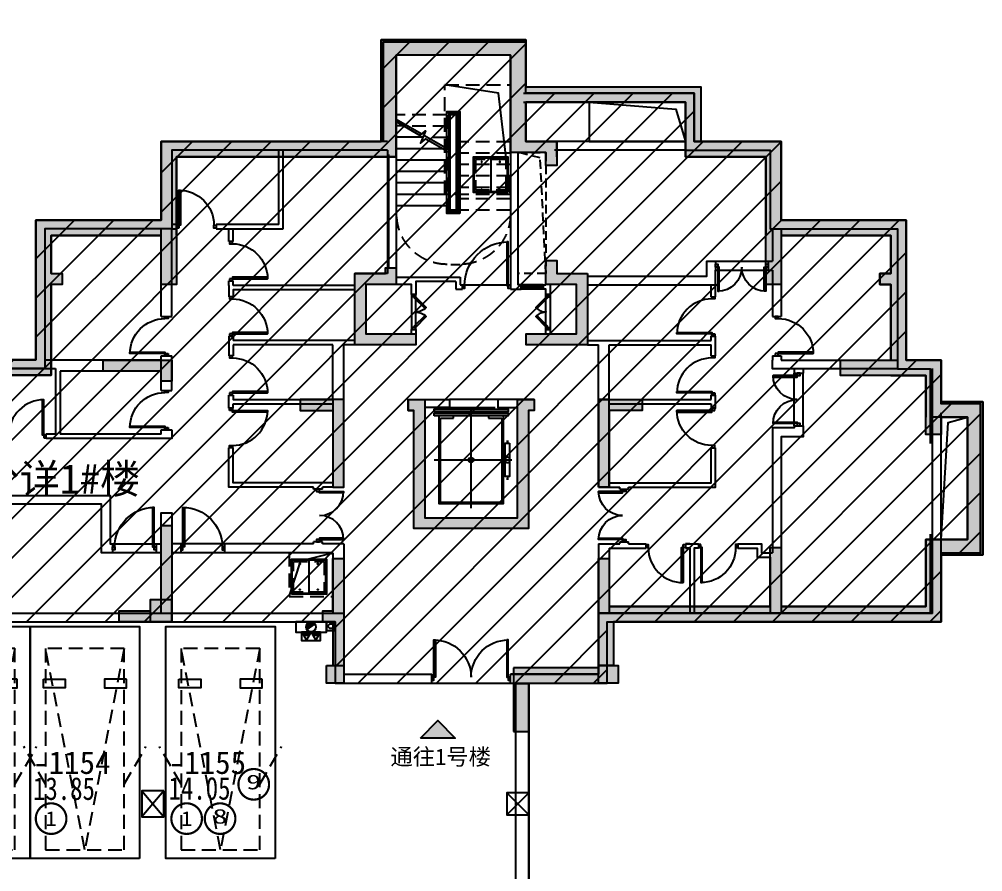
# Model space of a CAD drawing. Header units: millimetres. Extents: x 693907 to 1906102, y -24098 to 332602.
# Drawn here: x 905115 to 927147, y 249397 to 268882 of the extents above; entities that cross this region are included whole.
import ezdxf
from ezdxf.enums import TextEntityAlignment as Align

# ---------------------------------------------------------------- set-up
doc = ezdxf.new("R2010")
doc.units = ezdxf.units.MM
doc.header["$LTSCALE"] = 100
for name, pattern in [('A6-DK-B1F$0$HIDDEN2', [4.7625, 3.175, -1.5875]), ('X1-B1F$0$HIDDEN2', [4.7625, 3.175, -1.5875]), ('XG-1#-CORE-B1F$0$ACO-DASHED', [3, 2, -1]), ('XG-1#-CORE-B1F$0$HIDDEN2', [4.7625, 3.175, -1.5875]), ('XG-1#-CORE-B1F$0$XG-14CORE-SF$0$X1-CORE-SF$0$HIDDEN2', [4.7625, 3.175, -1.5875])]:
    doc.linetypes.add(name, pattern=pattern)
doc.layers.get('Defpoints').update_dxf_attribs({"color": 189})
for name, color, linetype in [('-ACO-TTLB', 153, 'Continuous'), ('1#-HW-BF$0$S-HATCH-X', 251, 'Continuous'), ('1#-W-BF$0$S-COLUMN-S', 2, 'Continuous'), ('1#-W-BF$0$S-WALL-S', 4, 'Continuous'), ('A-HATCH', 251, 'Continuous'), ('A-ROOM-IDEN', 31, 'Continuous'), ('A-WIND-IDEN', 244, 'Continuous'), ('A6-DK-B1F$0$A-CONC', 30, 'Continuous'), ('A6-DK-B1F$0$A-PRKG', 175, 'A6-DK-B1F$0$HIDDEN2'), ('A6-DK-B1F$0$A-PRKG-SIGN', 252, 'Continuous'), ('A6-W-B1$0$S-WALL-S', 4, 'Continuous'), ('a_parking_number', 120, 'Continuous'), ('a_parking_price', 211, 'Continuous'), ('TP-DK-1(xhs)$0$P-J-DIM-L', 70, 'Continuous'), ('TP-DK-1(xhs)$0$P-X-L', 240, 'Continuous'), ('TP-DK-1(xhs)$0$P-X-M', 2, 'Continuous'), ('TP-DK-1(xhs)$0$P-X-X', 1, 'Continuous'), ('X1-B1F$0$A-CONC', 30, 'Continuous'), ('X1-B1F$0$A-DRAIN', 152, 'Continuous'), ('X1-B1F$0$A-HOLE-FLOR', 242, 'Continuous'), ('X1-B1F$0$A-LOWER', 131, 'X1-B1F$0$HIDDEN2'), ('X1-B1F$0$A-WALL', 2, 'Continuous'), ('X1-B1F$0$A-WIND-IDEN', 244, 'Continuous'), ('X1-B1F$0$X23-BF$0$A-HATCH', 251, 'Continuous'), ('X1-B1F$0$xref(dwg引用图层)', 7, 'Continuous'), ('XA6-130-S-B1F$0$A-CONC', 30, 'Continuous'), ('XA6-130-S-B1F$0$A-DOOR', 190, 'Continuous'), ('XA6-130-S-B1F$0$A-HOLE-FLOR', 242, 'Continuous'), ('XA6-130-S-B1F$0$A-STAIR', 142, 'Continuous'), ('XA6-130-S-B1F$0$A-WALL', 2, 'Continuous'), ('XG-1#-CORE-B1F$0$A-DOOR', 190, 'Continuous'), ('XG-1#-CORE-B1F$0$A-DRAIN', 152, 'Continuous'), ('XG-1#-CORE-B1F$0$A-EVTR', 193, 'Continuous'), ('XG-1#-CORE-B1F$0$A-HOLE-FLOR', 242, 'Continuous'), ('XG-1#-CORE-B1F$0$A-LOWER', 131, 'XG-1#-CORE-B1F$0$HIDDEN2'), ('XG-1#-CORE-B1F$0$A-SILL', 135, 'Continuous'), ('XG-1#-CORE-B1F$0$A-STAIR', 142, 'Continuous'), ('XG-1#-CORE-B1F$0$A-WALL', 2, 'Continuous'), ('XG-1#-CORE-B1F$0$X23-BF$0$A-HATCH', 251, 'Continuous'), ('XG-1#-CORE-B1F$0$XG-14CORE-SF$0$A-STAIR', 142, 'Continuous'), ('XG-1#-CORE-B1F$0$XG-14CORE-SF$0$X1-CORE-SF$0$A-INDEX', 134, 'Continuous'), ('XG-1#-CORE-B1F$0$XG-14CORE-SF$0$X1-CORE-SF$0$A-RAIL', 55, 'Continuous'), ('XG-1#-CORE-B1F$0$XG-14CORE-SF$0$X1-CORE-SF$0$A-STAIR', 142, 'Continuous'), ('XG-1#-CORE-B1F$0$XU-3A-28F-SF$0$A-WIND', 126, 'Continuous'), ('xref(dwg引用图层)', 7, 'Continuous')]:
    doc.layers.add(name, color=color, linetype=linetype)
for name, color, linetype, plot in [('1#-HW-BF$0$S-EDIT', 241, 'Continuous', False), ('A6-W-B1$0$S-EDIT', 241, 'Continuous', False), ('XG-1#-CORE-B1F$0$XG-14CORE-SF$0$X1-CORE-SF$0$-ACO-PLTW', 220, 'XG-1#-CORE-B1F$0$XG-14CORE-SF$0$X1-CORE-SF$0$HIDDEN2', False)]:
    doc.layers.add(name, color=color, linetype=linetype, plot=plot)
doc.layers.add('LVTRY', color=6, linetype='Continuous', lineweight=18)
doc.layers.add('PUB_TEXT', color=7, linetype='Continuous', lineweight=15)
doc.styles.add('-黑体', font='simhei.ttf')
doc.styles.add('华文细黑', font='STXIHEI.TTF')
doc.styles.add('黑体', font='simhei.ttf', dxfattribs={"width": 0.8})

# ---------------------------------------------------------------- blocks, each defined once
blk = doc.blocks.new('*U339')
for p, q in [((-25, 0), (-25, 500)), ((25, 0), (25, 500))]:
    blk.add_line(p, q)
for points in [[(25, 500), (-25, 500), (-25, 450), (25, 450)], [(25, 500), (-25, 500), (-25, 450), (25, 450)], [(22, 497), (-22, 497), (-22, 453), (22, 453)], [(22, 497), (-22, 497), (-22, 453), (22, 453)], [(16, 395), (13, 395), (13, 399), (-16, 445), (-16, 450), (-13, 450), (-13, 446), (16, 400), (16, 395)], [(16, 295), (13, 295), (13, 299), (-16, 345), (-16, 350), (-13, 350), (-13, 346), (16, 300), (16, 295)], [(16, 195), (13, 195), (13, 199), (-16, 245), (-16, 250), (-13, 250), (-13, 246), (16, 200), (16, 195)], [(25, 0), (-25, 0), (-25, 50), (25, 50)], [(25, 0), (-25, 0), (-25, 50), (25, 50)], [(22, 3), (-22, 3), (-22, 47), (22, 47)], [(22, 3), (-22, 3), (-22, 47), (22, 47)], [(16, 95), (13, 95), (13, 99), (-16, 145), (-16, 150), (-13, 150), (-13, 146), (16, 100), (16, 95)]]:
    blk.add_lwpolyline(points, close=True)
blk = doc.blocks.new('*U340')
for points in [[(-1100, -35), (-1050, -35), (-1050, 35), (-1100, 35)], [(-50, -35), (0, -35), (0, 35), (-50, 35)], [(-85, -1035), (-85, -35), (-50, -35), (-50, -1035)]]:
    blk.add_lwpolyline(points, close=True)
blk.add_arc((-50, -35), 1000, 180, 270)
blk = doc.blocks.new('XG-1#-CORE-B1F$0$DT-YL')
for p, q in [((13512, 6200), (12412, 6200)), ((12962, 3900), (12962, 6200)), ((12562, 5955), (12262, 5955)), ((12562, 6010), (12562, 5955)), ((13362, 5955), (13362, 6010)), ((13662, 5955), (13362, 5955)), ((12156, 5430), (12106, 5430)), ((12131, 5380), (12131, 5430)), ((13806, 5000), (12031, 5000)), ((12156, 4570), (12106, 4570)), ((12131, 4620), (12131, 4570))]:
    blk.add_line(p, q)
for points in [[(13806, 6100), (13806, 6160), (12118, 6160), (12118, 6100)], [(13806, 6010), (13806, 6070), (12118, 6070), (12118, 6010)], [(12081, 5380), (12081, 4620), (12181, 4620), (12181, 5380)]]:
    blk.add_lwpolyline(points, close=True)
for points in [[(12231, 6010), (12231, 4000), (13693, 4000), (13693, 6010)], [(12262, 5955), (12262, 4030), (13662, 4030), (13662, 5955)]]:
    blk.add_lwpolyline(points)
blk.add_circle((12131, 5000), 60)
at = {"extrusion": (0, 0, -1)}
blk.add_ellipse((12962, 5000), major_axis=(60.1, 0), ratio=0.918919, start_param=4.712389, end_param=10.995574, dxfattribs=at)
blk = doc.blocks.new('*U341')
at = {"layer": 'XG-1#-CORE-B1F$0$A-DRAIN'}
blk.add_lwpolyline([(50, 50), (50, 850), (850, 850), (850, 50)], close=True, dxfattribs=at)
at = {"layer": 'XG-1#-CORE-B1F$0$A-HOLE-FLOR'}
blk.add_lwpolyline([(0, 0), (270, 2317), (1500, 2500)], dxfattribs=at)
for points in [[(65, 835), (450, 835), (450, 65), (65, 65)], [(835, 835), (450, 835), (450, 65), (835, 65)]]:
    blk.add_lwpolyline(points, close=True, dxfattribs=at)
at = {"layer": 'XG-1#-CORE-B1F$0$A-LOWER'}
for points in [[(0, 2500), (0, 0), (1500, 0), (1500, 2500), (0, 2500)], [(100, 100), (100, 800), (800, 800), (800, 100), (100, 100)]]:
    blk.add_lwpolyline(points, dxfattribs=at)
at = {"layer": 'XG-1#-CORE-B1F$0$X23-BF$0$A-HATCH'}
blk.add_lwpolyline([(65, 65), (65, 835), (835, 835), (835, 65)], close=True, dxfattribs=at)
for centre in [(242, 745), (657, 745), (242, 155), (657, 155)]:
    blk.add_circle(centre, 8, dxfattribs=at)
blk = doc.blocks.new('*U342')
at = {"linetype": 'ByBlock', "lineweight": -2}
for points in [[(322, 258), (75, 10), (50, 35), (297, 282)], [(478, 258), (725, 10), (750, 35), (503, 282)], [(0, 35), (50, 35), (50, -35), (0, -35)], [(800, 35), (750, 35), (750, -35), (800, -35)]]:
    blk.add_lwpolyline(points, close=True, dxfattribs=at)
for centre, start, end in [((50, 35), 0, 45), ((750, 35), 135, 180)]:
    blk.add_arc(centre, 350, start, end, dxfattribs=at)
blk = doc.blocks.new('XG-1#-CORE-B1F', base_point=(-46152, -39086))
at = {"layer": 'XG-1#-CORE-B1F$0$A-HOLE-FLOR', "linetype": 'XG-1#-CORE-B1F$0$ACO-DASHED'}
blk.add_lwpolyline([(-37212, -29816), (-36582, -29816), (-36582, -27046), (-37212, -27046)], close=True, dxfattribs=at)
blk.add_lwpolyline([(-37212, -29816), (-37083, -27174), (-36582, -27046)], dxfattribs=at)
at = {"layer": 'XG-1#-CORE-B1F$0$A-SILL'}
for points in [[(-37147, -30076), (-36647, -30076)], [(-37147, -30176), (-36647, -30176)]]:
    blk.add_lwpolyline(points, dxfattribs=at)
at = {"layer": 'XG-1#-CORE-B1F$0$A-STAIR'}
for points in [[(-35302, -30076), (-36402, -30076)], [(-36112, -32696), (-35012, -32696)]]:
    blk.add_lwpolyline(points, dxfattribs=at)
at = {"layer": 'XG-1#-CORE-B1F$0$A-WALL'}
for p, q in [((-36402, -24826), (-33792, -24826)), ((-33792, -24826), (-33792, -29896)), ((-35252, -29896), (-35252, -30076)), ((-35302, -30076), (-35302, -30176)), ((-35152, -29996), (-35152, -30176))]:
    blk.add_line(p, q, dxfattribs=at)
for points in [[(-36402, -24826), (-36402, -30176)], [(-36402, -30176), (-36647, -30176), (-36647, -30076), (-36582, -30076), (-36582, -27046)], [(-33612, -27096), (-33612, -29686)], [(-33792, -29896), (-35252, -29896)], [(-36762, -31196), (-37212, -31196), (-37212, -31096), (-37312, -31096), (-37312, -31196), (-37912, -31196), (-37912, -30066), (-37312, -30066), (-37312, -30296)], [(-37212, -30076), (-37212, -30066)], [(-37212, -30296), (-37212, -30176), (-37147, -30176), (-37147, -30076), (-37212, -30076)], [(-35252, -30076), (-35302, -30076)], [(-35152, -30176), (-35302, -30176)], [(-35152, -29996), (-34242, -29996), (-34242, -30296), (-34142, -30296), (-34142, -30066), (-33092, -30066), (-33092, -31196), (-34142, -31196), (-34142, -31096), (-34242, -31096), (-34242, -31196)], [(-37212, -30296), (-37312, -30296)], [(-36562, -32696), (-36112, -32696), (-36112, -32876), (-36562, -32876)], [(-34442, -32696), (-35012, -32696), (-35012, -32876), (-34442, -32876)]]:
    blk.add_lwpolyline(points, dxfattribs=at)
at = {"layer": 'XG-1#-CORE-B1F$0$XG-14CORE-SF$0$A-STAIR'}
for p, q in [((-37312, -30296), (-37312, -31096)), ((-37212, -31096), (-37212, -30296)), ((-34242, -31096), (-34242, -30296)), ((-34142, -30296), (-34142, -31096))]:
    blk.add_line(p, q, dxfattribs=at)
at = {"layer": 'XG-1#-CORE-B1F$0$XG-14CORE-SF$0$X1-CORE-SF$0$-ACO-PLTW'}
blk.add_line((-34972, -26136), (-35222, -26136), dxfattribs=at)
blk.add_lwpolyline([(-35222, -26136), (-35222, -28416), (-34972, -28416), (-34972, -26136)], dxfattribs=at)
at = {"layer": 'XG-1#-CORE-B1F$0$XG-14CORE-SF$0$X1-CORE-SF$0$A-INDEX'}
for points in [[(-33792, -26344), (-34337, -26658), (-34461, -26556), (-34344, -26835), (-34467, -26733), (-35022, -27054)], [(-33792, -26286), (-34379, -26624)], [(-34422, -26649), (-35022, -26996)]]:
    blk.add_lwpolyline(points, dxfattribs=at)
at = {"layer": 'XG-1#-CORE-B1F$0$XG-14CORE-SF$0$X1-CORE-SF$0$A-RAIL'}
for points in [[(-35247, -28441), (-34947, -28441), (-34947, -26111), (-35247, -26111)], [(-35197, -28391), (-34997, -28391), (-34997, -26161), (-35197, -26161)]]:
    blk.add_lwpolyline(points, close=True, dxfattribs=at)
at = {"layer": 'XG-1#-CORE-B1F$0$XG-14CORE-SF$0$X1-CORE-SF$0$A-STAIR'}
for p, q in [((-35172, -28366), (-35172, -26161)), ((-35172, -26186), (-34997, -26186)), ((-35022, -28366), (-35022, -26161)), ((-33952, -26436), (-33792, -26436)), ((-35022, -26446), (-34997, -26446)), ((-35022, -26706), (-34997, -26706)), ((-34402, -26696), (-33792, -26696)), ((-35022, -26966), (-34997, -26966)), ((-35022, -28366), (-35022, -26996)), ((-34947, -26966), (-34873, -26966)), ((-34870, -26966), (-33792, -26966)), ((-35022, -27226), (-34997, -27226)), ((-34947, -27226), (-33792, -27226)), ((-35022, -27486), (-34997, -27486)), ((-34947, -27486), (-33792, -27486)), ((-35022, -27746), (-34997, -27746)), ((-35022, -27746), (-34997, -27746)), ((-34947, -27746), (-33792, -27746)), ((-35022, -28006), (-34997, -28006)), ((-35022, -28006), (-34997, -28006)), ((-34947, -28006), (-33792, -28006)), ((-35197, -28366), (-35022, -28366)), ((-35022, -28266), (-34997, -28266)), ((-34947, -28266), (-33792, -28266))]:
    blk.add_line(p, q, dxfattribs=at)
at = {"layer": 'XG-1#-CORE-B1F$0$XG-14CORE-SF$0$X1-CORE-SF$0$A-STAIR', "linetype": 'XG-1#-CORE-B1F$0$XG-14CORE-SF$0$X1-CORE-SF$0$HIDDEN2'}
for p, q in [((-34947, -26186), (-33792, -26186)), ((-34947, -26446), (-34069, -26446)), ((-36402, -26806), (-35247, -26806)), ((-35197, -26806), (-35172, -26806)), ((-34947, -26706), (-34520, -26706)), ((-36402, -27066), (-35247, -27066)), ((-35197, -27066), (-35172, -27066)), ((-36402, -27326), (-35247, -27326)), ((-35197, -27326), (-35172, -27326)), ((-36402, -27586), (-35247, -27586)), ((-35197, -27586), (-35172, -27586)), ((-36402, -27846), (-35247, -27846)), ((-35197, -27846), (-35172, -27846)), ((-36402, -28106), (-35247, -28106)), ((-35197, -28106), (-35172, -28106)), ((-36402, -28366), (-35247, -28366))]:
    blk.add_line(p, q, dxfattribs=at)
blk.add_lwpolyline([(-35042, -29606), (-35252, -29606)], dxfattribs=at)
for centre, start, end in [((-35252, -28456), 180, 270), ((-34952, -28456), 270, 0)]:
    blk.add_arc(centre, 1150, start, end, dxfattribs=at)
at = {"layer": 'XG-1#-CORE-B1F$0$A-DOOR'}
for name, p, rotation in [('*U340', (-36402, -30126), 180), ('*U342', (-34192, -31096), 90)]:
    blk.add_blockref(name, p, dxfattribs=dict(at, rotation=rotation))
at = {"layer": 'XG-1#-CORE-B1F$0$A-DOOR', "xscale": -1, "rotation": 270}
blk.add_blockref('*U342', (-37262, -31096), dxfattribs=at)
at = {"layer": 'XG-1#-CORE-B1F$0$A-EVTR'}
blk.add_blockref('XG-1#-CORE-B1F$0$DT-YL', (-48465, -39076), dxfattribs=at)
at = {"layer": 'XG-1#-CORE-B1F$0$A-LOWER'}
blk.add_blockref('*U341', (-36402, -28006), dxfattribs=at)
at = {"layer": 'XG-1#-CORE-B1F$0$XU-3A-28F-SF$0$A-WIND', "rotation": 90}
blk.add_blockref('*U339', (-36647, -30126), dxfattribs=at)
blk = doc.blocks.new('*U102')
for points in [[(-850, 35), (-900, 35), (-900, -35), (-850, -35)], [(0, 35), (-50, 35), (-50, -35), (0, -35)], [(-815, -835), (-815, -35), (-850, -35), (-850, -835)]]:
    blk.add_lwpolyline(points, close=True)
blk.add_arc((-850, -35), 800, 270, 0)
blk = doc.blocks.new('*U95')
at = {"linetype": 'ByBlock', "lineweight": -2}
for points in [[(0, -35), (50, -35), (50, 35), (0, 35)], [(1150, -35), (1200, -35), (1200, 35), (1150, 35)], [(85, -585), (85, -35), (50, -35), (50, -585)], [(1115, -585), (1115, -35), (1150, -35), (1150, -585)]]:
    blk.add_lwpolyline(points, close=True, dxfattribs=at)
for centre, start, end in [((50, -35), 270, 0), ((1150, -35), 180, 270)]:
    blk.add_arc(centre, 550, start, end, dxfattribs=at)
blk = doc.blocks.new('*U103')
for points in [[(-900, 35), (-850, 35), (-850, -35), (-900, -35)], [(-50, 35), (0, 35), (0, -35), (-50, -35)], [(-85, -835), (-85, -35), (-50, -35), (-50, -835)]]:
    blk.add_lwpolyline(points, close=True)
blk.add_arc((-50, -35), 800, 180, 270)
blk = doc.blocks.new('*U104')
at = {"linetype": 'ByBlock', "lineweight": -2}
for points in [[(85, 885), (85, 35), (50, 35), (50, 885)], [(1715, 885), (1715, 35), (1750, 35), (1750, 885)], [(0, 35), (50, 35), (50, -35), (0, -35)], [(1750, 35), (1800, 35), (1800, -35), (1750, -35)]]:
    blk.add_lwpolyline(points, close=True, dxfattribs=at)
for centre, start, end in [((50, 35), 0, 90), ((1750, 35), 90, 180)]:
    blk.add_arc(centre, 850, start, end, dxfattribs=at)
blk = doc.blocks.new('*U105')
at = {"linetype": 'ByBlock', "lineweight": -2}
for points in [[(85, 585), (85, 35), (50, 35), (50, 585)], [(1115, 585), (1115, 35), (1150, 35), (1150, 585)], [(0, 35), (50, 35), (50, -35), (0, -35)], [(1150, 35), (1200, 35), (1200, -35), (1150, -35)]]:
    blk.add_lwpolyline(points, close=True, dxfattribs=at)
for centre, start, end in [((50, 35), 0, 90), ((1150, 35), 90, 180)]:
    blk.add_arc(centre, 550, start, end, dxfattribs=at)
blk = doc.blocks.new('*U101')
for points in [[(-85, 835), (-85, 35), (-50, 35), (-50, 835)], [(-900, -35), (-850, -35), (-850, 35), (-900, 35)], [(-50, -35), (0, -35), (0, 35), (-50, 35)]]:
    blk.add_lwpolyline(points, close=True)
blk.add_arc((-50, 35), 800, 90, 180)
blk = doc.blocks.new('*U98')
for points in [[(-815, 835), (-815, 35), (-850, 35), (-850, 835)], [(-850, -35), (-900, -35), (-900, 35), (-850, 35)], [(0, -35), (-50, -35), (-50, 35), (0, 35)]]:
    blk.add_lwpolyline(points, close=True)
blk.add_arc((-850, 35), 800, 0, 90)
blk = doc.blocks.new('*U100')
for points in [[(-900, 35), (-850, 35), (-850, -35), (-900, -35)], [(-50, 35), (0, 35), (0, -35), (-50, -35)], [(-85, -835), (-85, -35), (-50, -35), (-50, -835)]]:
    blk.add_lwpolyline(points, close=True)
blk.add_arc((-50, -35), 800, 180, 270)
blk = doc.blocks.new('*U96')
at = {"color": 0, "linetype": 'ByBlock', "lineweight": -2}
for points in [[(50, -35), (0, -35), (0, 35), (50, 35)], [(1000, -35), (950, -35), (950, 35), (1000, 35)], [(85, -935), (85, -35), (50, -35), (50, -935)]]:
    blk.add_lwpolyline(points, close=True, dxfattribs=at)
blk.add_arc((50, -35), 900, 270, 0, dxfattribs=at)
blk = doc.blocks.new('*U97')
at = {"color": 0, "linetype": 'ByBlock', "lineweight": -2}
for points in [[(85, 935), (85, 35), (50, 35), (50, 935)], [(50, 35), (0, 35), (0, -35), (50, -35)], [(1000, 35), (950, 35), (950, -35), (1000, -35)]]:
    blk.add_lwpolyline(points, close=True, dxfattribs=at)
blk.add_arc((50, 35), 900, 360, 90, dxfattribs=at)
blk = doc.blocks.new('XA6-130-S-B1F')
at = {"layer": 'XA6-130-S-B1F$0$A-CONC'}
blk.add_lwpolyline([(32830, 110), (34840, 110), (34840, 1510), (42480, 1510)], dxfattribs=at)
at = {"layer": 'XA6-130-S-B1F$0$A-HOLE-FLOR'}
blk.add_lwpolyline([(36830, 13190), (34630, 13190), (34630, 12290), (36830, 12290)], close=True, dxfattribs=at)
blk.add_lwpolyline([(34630, 13190), (36615, 13024), (36830, 12290)], dxfattribs=at)
at = {"layer": 'XA6-130-S-B1F$0$A-STAIR'}
for points in [[(37520, 9550), (38720, 9550)], [(37520, 9350), (38720, 9350)], [(39320, 5790), (39320, 6990)], [(39520, 5790), (39520, 6990)], [(23730, 3090), (24730, 3090)], [(26290, 3090), (25290, 3090)], [(24730, 2890), (23730, 2890)], [(26290, 2890), (25290, 2890)]]:
    blk.add_lwpolyline(points, dxfattribs=at)
at = {"layer": 'XA6-130-S-B1F$0$A-WALL'}
blk.add_line((30020, 12090), (30020, 9270), dxfattribs=at)
for points in [[(33130, 13390), (37030, 13390), (37030, 12290), (39020, 12290), (39020, 10490), (41880, 10490)], [(33130, 13190), (36830, 13190), (36830, 12090), (38770, 12090), (38770, 10290), (41680, 10290), (41680, 7090), (42430, 7090), (42430, 5389)], [(30020, 12290), (24840, 12290), (24840, 10490), (21980, 10490), (21980, 7300), (20600, 7300), (20600, 10490), (17740, 10490), (17740, 12290), (12560, 12290)], [(36830, 12290), (33840, 12290)], [(36830, 12290), (33840, 12290)], [(30020, 12090), (25090, 12090), (25090, 10290), (22180, 10290), (22180, 7100), (20400, 7100), (20400, 10290), (17490, 10290), (17490, 12090), (12560, 12090)], [(27530, 10390), (27530, 12090)], [(27630, 10290), (27630, 12090)], [(30020, 12090), (30020, 9270)], [(36830, 12090), (33840, 12090)], [(36830, 12090), (33840, 12090)], [(25200, 10390), (25090, 10390)], [(25200, 10390), (25200, 10290)], [(26100, 10390), (26100, 10290)], [(27530, 10390), (26100, 10390)], [(24840, 8290), (24840, 10290)], [(25090, 8290), (25090, 10290)], [(25090, 10290), (25200, 10290)], [(26100, 10290), (27630, 10290)], [(26390, 10000), (26390, 10290)], [(26490, 10000), (26490, 10290)], [(38820, 10290), (38820, 9550)], [(39020, 10290), (39020, 8290)], [(26390, 10000), (26490, 10000)], [(34590, 9210), (37320, 9210), (37320, 9550), (37520, 9550)], [(37520, 9550), (37520, 9350)], [(38720, 9550), (38820, 9550)], [(38720, 9550), (38720, 9350)], [(29270, 9000), (29270, 9270)], [(30020, 9270), (29270, 9270)], [(34590, 9010), (37520, 9010), (37520, 9350), (37520, 9350)], [(38720, 9350), (38820, 9350)], [(38820, 9350), (38820, 8290)], [(26390, 9000), (26390, 9100)], [(26390, 9100), (26490, 9100)], [(26490, 9000), (26490, 9100)], [(26390, 9000), (26390, 8740)], [(29270, 9000), (26490, 9000)], [(29270, 8900), (26490, 8900), (26490, 8740)], [(37420, 8740), (37420, 9010)], [(37420, 8740), (37420, 9010)], [(37520, 8740), (37520, 9010)], [(37520, 8740), (37520, 9010)], [(26490, 8740), (26390, 8740)], [(37420, 8740), (37520, 8740)], [(24840, 8290), (25090, 8290)], [(38820, 8290), (39020, 8290)], [(26490, 7840), (26390, 7840)], [(26390, 7840), (26390, 7390)], [(26490, 7840), (26490, 7740)], [(29270, 7740), (26490, 7740)], [(34590, 7740), (37420, 7740)], [(37420, 7740), (37420, 7840)], [(37420, 7840), (37520, 7840)], [(37420, 7740), (37420, 7840)], [(37520, 7390), (37520, 7840)], [(26490, 7640), (26490, 7390)], [(28770, 7640), (26490, 7640)], [(28770, 6390), (28770, 7640)], [(29270, 7640), (29020, 7640)], [(29020, 6390), (29020, 7640)], [(34590, 7640), (34840, 7640)], [(34840, 6390), (34840, 7640)], [(35090, 6390), (35090, 7640)], [(35090, 7640), (37420, 7640)], [(37420, 7390), (37420, 7640)], [(24840, 7290), (22180, 7290)], [(24840, 7390), (25090, 7390)], [(24840, 6600), (24840, 7390)], [(25090, 6600), (25090, 7390)], [(26490, 7390), (26390, 7390)], [(26490, 7490), (26490, 7390)], [(37420, 7390), (37520, 7390)], [(38820, 7390), (38820, 7290)], [(38820, 7390), (39020, 7390)], [(41680, 7090), (38820, 7090), (38820, 7290)], [(39020, 7390), (39020, 7290)], [(39020, 7290), (41680, 7290)], [(20150, 7100), (22430, 7100)], [(22430, 7100), (22430, 5600)], [(39320, 7090), (39320, 6990)], [(39520, 7090), (39520, 6990)], [(24830, 7040), (22530, 7040)], [(22530, 7040), (22530, 5600)], [(39320, 6990), (39520, 6990)], [(24840, 6600), (25090, 6600)], [(26490, 6490), (26390, 6490)], [(26390, 6190), (26390, 6490)], [(26490, 6490), (26490, 6390), (28770, 6390)], [(27430, 6390), (28770, 6390)], [(30490, 6390), (30490, 6140)], [(30490, 6390), (30870, 6390)], [(33370, 6390), (32990, 6390)], [(33370, 6390), (33370, 6140)], [(35090, 6390), (37420, 6390)], [(37420, 6290), (37420, 6190), (37520, 6190), (37520, 6490)], [(37420, 6390), (37420, 6490)], [(37420, 6490), (37520, 6490)], [(26490, 6190), (26390, 6190)], [(26490, 6190), (26490, 6290)], [(26490, 6290), (28770, 6290)], [(27430, 6290), (28770, 6290)], [(30870, 6210), (30870, 3690), (32990, 3690), (32990, 6210)], [(35090, 6290), (37420, 6290)], [(35090, 6290), (37420, 6290)], [(37420, 6290), (37420, 6190), (37520, 6190), (37520, 6290)], [(30490, 6140), (30620, 6140)], [(33370, 6140), (33240, 6140)], [(39320, 5790), (39320, 5740), (38820, 5740), (38820, 2890)], [(39520, 5790), (39520, 5540), (39020, 5540), (39020, 1510)], [(39320, 5790), (39520, 5790)], [(25090, 5700), (25090, 5500), (22210, 5500)], [(22430, 5600), (22210, 5600)], [(22210, 5500), (22210, 5600)], [(24840, 5600), (22530, 5600)], [(24840, 5700), (25090, 5700)], [(24840, 5600), (24840, 5700)], [(26490, 5290), (26390, 5290)], [(28330, 4390), (26390, 4390), (26390, 5290)], [(26490, 5190), (26490, 5290)], [(28770, 4490), (26490, 4490), (26490, 5290)], [(35090, 4490), (37420, 4490), (37420, 5290)], [(35530, 4390), (37520, 4390), (37520, 5290)], [(37420, 5290), (37520, 5290)], [(37420, 5290), (37520, 5290)], [(18900, 4200), (23680, 4200), (23680, 3090), (23730, 3090), (23730, 2890), (23480, 2890), (23480, 4000), (21390, 4000)], [(28330, 4340), (28330, 4390)], [(28530, 4340), (28330, 4340)], [(28770, 4390), (28530, 4390)], [(28530, 4340), (28530, 4390)], [(35090, 4390), (35330, 4390)], [(35330, 4340), (35330, 4390)], [(35330, 4340), (35530, 4340)], [(35530, 4340), (35530, 4390)], [(24840, 1510), (24840, 3800), (25090, 3800), (25090, 1510)], [(42430, 3310), (42430, 1510), (34840, 1510), (34840, 110), (32830, 110)], [(24730, 3090), (24730, 2890)], [(24730, 3090), (24840, 3090)], [(25290, 3090), (25090, 3090)], [(25290, 3090), (25290, 2890)], [(26290, 3090), (26290, 2890)], [(28330, 3090), (26290, 3090)], [(28530, 3140), (28330, 3140)], [(28330, 3090), (28330, 3140)], [(28530, 3140), (28330, 3140)], [(28530, 3090), (28530, 3140)], [(29020, 3090), (28530, 3090)], [(29020, 3090), (29020, 1510)], [(34840, 3090), (35330, 3090)], [(34840, 3090), (34840, 1510)], [(35330, 3090), (35330, 3140)], [(35330, 3140), (35530, 3140)], [(35530, 3090), (35530, 3140)], [(35530, 3090), (35930, 3090)], [(35930, 3090), (35930, 2990)], [(36830, 3090), (37130, 3090)], [(36830, 3090), (36830, 2990)], [(36930, 3090), (36830, 3090)], [(37130, 3090), (37130, 2990)], [(38030, 3090), (38030, 2990)], [(38030, 3090), (38570, 3090), (38570, 2890), (38820, 2890)], [(24840, 2890), (24730, 2890)], [(24840, 1510), (24840, 2890)], [(25290, 2890), (25090, 2890)], [(28770, 2890), (26290, 2890)], [(28770, 2890), (28770, 1510)], [(35090, 2990), (35930, 2990)], [(35090, 2990), (35090, 1510)], [(36830, 2990), (36930, 2990)], [(36930, 2990), (36830, 2990)], [(36930, 2990), (36930, 1510)], [(37130, 2990), (37030, 2990), (37030, 1510)], [(38030, 2990), (38470, 2990), (38470, 2790), (38770, 2790), (38770, 1510)], [(11550, 110), (13560, 110), (13560, 1510), (29020, 1510), (29020, 110), (31030, 110)], [(11550, -90), (13760, -90), (13760, 1310), (28820, 1310), (28820, -90), (31030, -90)], [(32830, -90), (35040, -90), (35040, 1310), (42680, 1310)], [(31030, -90), (31030, 110)], [(32830, -90), (32830, 110)]]:
    blk.add_lwpolyline(points, dxfattribs=at)
at = {"layer": 'XA6-130-S-B1F$0$A-DOOR', "xscale": -1}
for name, p in [('*U101', (25200, 10340)), ('*U95', (38720, 9450)), ('*U97', (24730, 2990)), ('*U100', (37130, 3040)), ('*U104', (32830, 10))]:
    blk.add_blockref(name, p, dxfattribs=at)
for name, p, rotation in [('*U98', (26440, 10000), 270), ('*U98', (26440, 8740), 270), ('*U102', (24965, 8290), 270), ('*U103', (38920, 7390), 90), ('*U98', (26440, 7390), 270), ('*U105', (39420, 6990), 90), ('*U102', (24965, 6600), 270), ('*U98', (37470, 5290), 90), ('*U95', (35430, 3140), 270), ('*U96', (25290, 2990), 180)]:
    blk.add_blockref(name, p, dxfattribs=dict(at, rotation=rotation))
at = {"layer": 'XA6-130-S-B1F$0$A-DOOR'}
for name, p, rotation in [('*U98', (37470, 8740), 90), ('*U98', (37470, 7390), 90), ('*U102', (21310, 5550), 180), ('*U98', (26440, 5290), 270), ('*U95', (28430, 3140), 90)]:
    blk.add_blockref(name, p, dxfattribs=dict(at, rotation=rotation))
blk.add_blockref('*U100', (36830, 3040), dxfattribs=at)
blk = doc.blocks.new('*U332')
at = {"layer": 'X1-B1F$0$A-DRAIN'}
blk.add_lwpolyline([(50, 50), (50, 850), (850, 850), (850, 50)], close=True, dxfattribs=at)
at = {"layer": 'X1-B1F$0$A-HOLE-FLOR'}
blk.add_lwpolyline([(0, 0), (270, 817), (1000, 1000)], dxfattribs=at)
for points in [[(65, 835), (450, 835), (450, 65), (65, 65)], [(835, 835), (450, 835), (450, 65), (835, 65)]]:
    blk.add_lwpolyline(points, close=True, dxfattribs=at)
at = {"layer": 'X1-B1F$0$A-LOWER'}
for points in [[(0, 1000), (0, 0), (1000, 0), (1000, 1000), (0, 1000)], [(100, 100), (100, 800), (800, 800), (800, 100), (100, 100)]]:
    blk.add_lwpolyline(points, dxfattribs=at)
at = {"layer": 'X1-B1F$0$X23-BF$0$A-HATCH'}
blk.add_lwpolyline([(65, 65), (65, 835), (835, 835), (835, 65)], close=True, dxfattribs=at)
for centre in [(242, 745), (657, 745), (242, 155), (657, 155)]:
    blk.add_circle(centre, 8, dxfattribs=at)
blk = doc.blocks.new('X1-B1F')
at = {"layer": 'X1-B1F$0$A-CONC'}
for points in [[(42680, 1310), (42680, 2890), (43580, 2890), (43580, 6290), (42680, 6290), (42680, 7290)], [(42480, 1500), (42480, 3190), (43280, 3190), (43280, 5990), (42480, 5990), (42480, 7100)]]:
    blk.add_lwpolyline(points, dxfattribs=at)
at = {"layer": 'X1-B1F$0$A-WALL'}
for points in [[(42480, 1510), (42480, 6090)], [(42680, 1510), (42680, 6090)]]:
    blk.add_lwpolyline(points, dxfattribs=at)
at = {"layer": 'X1-B1F$0$A-WIND-IDEN'}
blk.add_lwpolyline([(42680, 3190), (42840, 5866), (43280, 5990)], dxfattribs=at)
blk.add_lwpolyline([(42680, 5990), (43280, 5990), (43280, 3190), (42680, 3190)], close=True, dxfattribs=at)
at = {"xscale": -1}
blk.add_blockref('XG-1#-CORE-B1F', (42580, 0), dxfattribs=at)
at = {"layer": 'X1-B1F$0$A-LOWER'}
blk.add_blockref('*U332', (27770, 1890), dxfattribs=at)
at = {"layer": 'X1-B1F$0$xref(dwg引用图层)'}
blk.add_blockref('XA6-130-S-B1F', (0, 0), dxfattribs=at)
blk = doc.blocks.new('1#-HW-BF')
at = {"layer": '1#-HW-BF$0$S-HATCH-X'}
for points in [[(43280, 3190), (43280, 5990), (42680, 5990), (42680, 5590), (42330, 5590), (42330, 6940), (40380, 6940), (40380, 7290), (41530, 7290), (41530, 9020), (41280, 9020), (41280, 9270), (41530, 9270), (41530, 10140), (39020, 10140), (39020, 9020), (38670, 9020), (38670, 11940), (36830, 11940), (36830, 13190), (33180, 13190), (33180, 12290), (33890, 12290), (33890, 11740), (33640, 11740), (33640, 12040), (32830, 12040), (32830, 14260), (30220, 14260), (30220, 11940), (25190, 11940), (25190, 9020), (24840, 9020), (24840, 10140), (22330, 10140), (22330, 9270), (22580, 9270), (22580, 9020), (22330, 9020), (22330, 6950), (20250, 6950), (20250, 9020), (20000, 9020), (20000, 9270), (20250, 9270), (20250, 10140), (17740, 10140), (17740, 9020), (17390, 9020), (17390, 11940), (12360, 11940), (12360, 14260), (9750, 14260), (9750, 12040), (8940, 12040), (8940, 11740), (8690, 11740), (8690, 12290), (9400, 12290), (9400, 13190), (5300, 13190), (5300, 11990), (3810, 11990), (3810, 9020), (3560, 9020), (3560, 12290), (4950, 12290), (4950, 15082), (5300, 15082), (5300, 13540), (9400, 13540), (9400, 14610), (12710, 14610), (12710, 12290), (17740, 12290), (17740, 10490), (20600, 10490), (20600, 7300), (21980, 7300), (21980, 10490), (24840, 10490), (24840, 12290), (29870, 12290), (29870, 14610), (33180, 14610), (33180, 13540), (37180, 13540), (37180, 12290), (39020, 12290), (39020, 10490), (41880, 10490), (41880, 7290), (42680, 7290), (42680, 6340), (43630, 6340), (43630, 2840), (42680, 2840), (42680, 1310), (35190, 1310), (35190, 310), (34840, 310), (34840, 2760), (35090, 2760), (35090, 1660), (38770, 1660), (38770, 3010), (39020, 3010), (39020, 1660), (42330, 1660), (42330, 3190)], [(34590, 9270), (33890, 9270), (33890, 9570), (33640, 9570), (33640, 9020), (34340, 9020), (34340, 7890), (33190, 7890), (33190, 7710), (33190, 7640), (34590, 7640)], [(30670, 7890), (29520, 7890), (29520, 9020), (30220, 9020), (30220, 9400), (29970, 9400), (29970, 9270), (29270, 9270), (29270, 7640), (30670, 7640), (30670, 7710)], [(25090, 7290), (23520, 7290), (23520, 7040), (24840, 7040), (24840, 6810), (25090, 6810)], [(28770, 6390), (28020, 6390), (28020, 6140), (28770, 6140)], [(29020, 6390), (28770, 6390), (28770, 4390), (29020, 4390)], [(33240, 6140), (33370, 6140), (33370, 6390), (32990, 6390), (32990, 3690), (30870, 3690), (30870, 6390), (30490, 6390), (30490, 6140), (30620, 6140), (30620, 3440), (33240, 3440)], [(35090, 6390), (34840, 6390), (34840, 4390), (35090, 4390)], [(35840, 6390), (35090, 6390), (35090, 6140), (35840, 6140)], [(25090, 3510), (24840, 3510), (24840, 1810), (25090, 1810)], [(29020, 1310), (29020, 2760), (28770, 2760), (28770, 1560), (28540, 1560), (28540, 1310), (28770, 1310), (28770, 310), (29020, 310)], [(25090, 1810), (24590, 1810), (24590, 1310), (25090, 1310)], [(24590, 1560), (23880, 1560), (23880, 1310), (24590, 1310)], [(29020, 310), (28620, 310), (28620, -90), (29020, -90)], [(34840, 260), (32900, 260), (32900, -1198), (33250, -1198), (33250, -90), (34840, -90)], [(35290, 310), (34840, 310), (34840, -90), (35290, -90)]]:
    blk.add_hatch(color=256, dxfattribs=at).paths.add_polyline_path(points)
at = {"layer": '1#-HW-BF$0$S-EDIT'}
for p, q in [((28770, 6390), (28020, 6390)), ((28020, 6390), (28020, 6140)), ((35090, 6390), (35840, 6390)), ((35840, 6390), (35840, 6140)), ((28020, 6140), (28770, 6140)), ((35840, 6140), (35090, 6140)), ((28770, 1310), (28770, 310)), ((29020, 1310), (29020, 310)), ((34840, 260), (32900, 260)), ((32900, 260), (32900, -1198)), ((33250, -90), (35030, -90)), ((33250, -90, 0), (33250, -1198, 0)), ((32900, -1198, 0), (33250, -1198, 0))]:
    blk.add_line(p, q, dxfattribs=at)
for points in [[(43280, 3190), (43280, 5990), (42680, 5990), (42680, 5590), (42330, 5590), (42330, 6940), (40380, 6940), (40380, 7290), (41530, 7290), (41530, 9020), (41280, 9020), (41280, 9270), (41530, 9270), (41530, 10140), (39020, 10140), (39020, 9020), (38670, 9020), (38670, 11940), (36830, 11940), (36830, 13190), (33180, 13190), (33180, 12290), (33890, 12290), (33890, 11740), (33640, 11740), (33640, 12040), (32830, 12040), (32830, 14260), (30220, 14260), (30220, 11940), (25190, 11940), (25190, 9020), (24840, 9020), (24840, 10140), (22330, 10140), (22330, 9270), (22580, 9270), (22580, 9020), (22330, 9020), (22330, 6950), (20250, 6950)], [(20600, 7300), (21980, 7300), (21980, 10490), (24840, 10490), (24840, 12290), (29870, 12290), (29870, 14610), (33180, 14610), (33180, 13540), (37180, 13540), (37180, 12290), (39020, 12290), (39020, 10490), (41880, 10490), (41880, 7290), (42680, 7290), (42680, 6340), (43630, 6340), (43630, 2840), (42680, 2840), (42680, 1310), (35190, 1310), (35190, 310), (34840, 310), (34840, 2760), (35090, 2760), (35090, 1660), (38770, 1660), (38770, 3010), (39020, 3010), (39020, 1660), (42330, 1660), (42330, 3190), (43280, 3190)], [(24840, 1810), (24840, 3510), (25090, 3510), (25090, 1310), (23880, 1310), (23880, 1560), (24590, 1560)], [(28770, 1310), (28540, 1310), (28540, 1560), (28770, 1560), (28770, 2760), (29020, 2760), (29020, 1310)]]:
    blk.add_lwpolyline(points, dxfattribs=at)
for points in [[(34590, 9270), (34590, 7640), (33190, 7640), (33190, 7710), (33190, 7710), (33190, 7890), (34340, 7890), (34340, 9020), (33640, 9020), (33640, 9570), (33890, 9570), (33890, 9270)], [(29520, 7890), (30670, 7890), (30670, 7710), (30670, 7710), (30670, 7640), (29270, 7640), (29270, 9270), (29970, 9270), (29970, 9400), (30220, 9400), (30220, 9020), (29520, 9020)], [(25090, 6810), (24840, 6810), (24840, 7040), (23520, 7040), (23520, 7290), (23520, 7290), (23520, 7290), (25090, 7290)], [(28770, 4390), (29020, 4390), (29020, 6390), (28770, 6390)], [(32990, 6390), (33370, 6390), (33370, 6140), (33240, 6140), (33240, 3440), (30620, 3440), (30620, 6140), (30490, 6140), (30490, 6390), (30870, 6390), (30870, 3690), (32990, 3690)], [(34840, 4390), (35090, 4390), (35090, 6390), (34840, 6390)], [(25090, 1810), (24590, 1810), (24590, 1310), (25090, 1310)], [(28620, 310), (29020, 310), (29020, -90), (28620, -90)], [(34840, 310), (35290, 310), (35290, -90), (34840, -90)]]:
    blk.add_lwpolyline(points, close=True, dxfattribs=at)
blk = doc.blocks.new('1#-W-BF')
at = {"layer": '1#-W-BF$0$S-COLUMN-S'}
for points in [[(25090, 1810), (24590, 1810), (24590, 1310), (25090, 1310)], [(28620, 310), (29020, 310), (29020, -90), (28620, -90)], [(34840, 310), (35290, 310), (35290, -90), (34840, -90)]]:
    blk.add_lwpolyline(points, close=True, dxfattribs=at)
at = {"layer": '1#-W-BF$0$S-WALL-S', "color": 0, "linetype": 'ByBlock', "lineweight": -2}
for p, q in [((33080, 14610), (29870, 14610)), ((29870, 14610), (29870, 12290)), ((33180, 14610), (33080, 14610)), ((33180, 13540), (33180, 14610)), ((30220, 11940), (30220, 14260)), ((30220, 14260), (30220, 14260)), ((33180, 13540), (37180, 13540)), ((37180, 13540), (37180, 12290)), ((33180, 12290), (33180, 13190)), ((33180, 13190), (36830, 13190)), ((36830, 13190), (36830, 11940)), ((29870, 12290), (24840, 12290)), ((24840, 12290), (24840, 10490)), ((24840, 10490), (24840, 12290)), ((33890, 12290), (33180, 12290)), ((33890, 11940), (33890, 12290)), ((39020, 12290), (37180, 12290)), ((39020, 10490), (39020, 12290)), ((25190, 10140), (25190, 11940)), ((25190, 11940), (30220, 11940)), ((25190, 11940), (25190, 9020)), ((36830, 11940), (38670, 11940)), ((38670, 11940), (38670, 10140)), ((24840, 10490), (21980, 10490)), ((21980, 10490), (21980, 7300)), ((41630, 10490), (39020, 10490)), ((41880, 10490), (41630, 10490)), ((41880, 7290), (41880, 10490)), ((22330, 10140), (24840, 10140)), ((22330, 9270), (22330, 10140)), ((24840, 9020), (24840, 10140)), ((39020, 10140), (41530, 10140)), ((41530, 10140), (41530, 9270)), ((22330, 6950), (22330, 9020)), ((25190, 9020), (24840, 9020)), ((41530, 9020), (41530, 7290)), ((21980, 7300), (20600, 7300)), ((42680, 7290), (41880, 7290)), ((42680, 6340), (42680, 7290)), ((20250, 6950), (22330, 6950)), ((41530, 6940), (42330, 6940)), ((42330, 6940), (42330, 5990)), ((43630, 6340), (42680, 6340)), ((43630, 2840), (43630, 6340)), ((42680, 5990), (43280, 5990)), ((43280, 5990), (43280, 3190)), ((43280, 3190), (42330, 3190)), ((42330, 3190), (42330, 1660)), ((42680, 1310), (42680, 2840)), ((42680, 2840), (43630, 2840)), ((38770, 1660), (35090, 1660)), ((42330, 1660), (39020, 1660)), ((28770, 1310), (28770, 310)), ((29020, 1310), (29020, 310)), ((34840, 260), (32900, 260)), ((32900, 260), (32900, -1198)), ((33250, -90), (33250, -90)), ((33250, -90), (35030, -90)), ((33250, -90, 0), (33250, -1198, 0)), ((32900, -1198, 0), (33250, -1198, 0))]:
    blk.add_line(p, q, dxfattribs=at)
at = {"layer": '1#-W-BF$0$S-WALL-S', "color": 0}
blk.add_line((34840, 1660), (34840, 310), dxfattribs=at)
at = {"layer": '1#-W-BF$0$S-WALL-S', "color": 0, "linetype": 'ByBlock', "lineweight": -2}
for points in [[(33180, 13190), (33180, 12290), (33890, 12290), (33890, 11740), (33640, 11740), (33640, 12040), (32830, 12040), (32830, 14260), (30220, 14260)], [(38240, 12290), (39020, 12290), (39020, 10490)], [(39020, 10140), (39020, 9020), (38670, 9020), (38670, 11940)], [(21980, 8840), (21980, 8840), (21980, 10490), (22330, 10490)], [(22330, 10140), (22330, 9270), (22580, 9270), (22580, 9020), (22330, 9020), (22330, 8840)], [(41530, 9270), (41280, 9270), (41280, 9020), (41530, 9020)], [(41880, 7710), (41880, 7710), (41880, 7290)], [(41880, 6940), (40380, 6940), (40380, 7110), (40380, 7110), (40380, 7290), (41530, 7290)], [(42330, 7290), (42680, 7290), (42680, 6340)], [(42680, 5990), (42680, 5590), (42330, 5590), (42330, 6940)], [(28770, 6140), (28770, 4390), (29020, 4390), (29020, 6390), (28020, 6390), (28020, 6140), (28770, 6140)], [(35090, 6390), (35090, 6390)], [(24840, 1810), (24840, 3510), (25090, 3510), (25090, 1310), (23880, 1310), (23880, 1560), (24590, 1560)], [(42330, 1660), (42330, 3190), (42680, 3190)], [(38770, 1660), (38770, 3010), (39020, 3010), (39020, 1660)], [(28770, 1310), (28540, 1310), (28540, 1560), (28770, 1560), (28770, 2760), (29020, 2760), (29020, 1310)], [(34840, 1660), (34840, 2760), (35090, 2760), (35090, 1660)], [(42680, 2840), (42680, 1310), (35190, 1310), (35190, 310)]]:
    blk.add_lwpolyline(points, dxfattribs=at)
for points in [[(34590, 9270), (34590, 7640), (33190, 7640), (33190, 7710), (33190, 7710), (33190, 7890), (34340, 7890), (34340, 9020), (33640, 9020), (33640, 9570), (33890, 9570), (33890, 9270)], [(29520, 7890), (30670, 7890), (30670, 7710), (30670, 7710), (30670, 7640), (29270, 7640), (29270, 9270), (29970, 9270), (29970, 9400), (30220, 9400), (30220, 9020), (29520, 9020)], [(25090, 6810), (24840, 6810), (24840, 7040), (23520, 7040), (23520, 7290), (23520, 7290), (23520, 7290), (25090, 7290)], [(32990, 6390), (33370, 6390), (33370, 6140), (33240, 6140), (33240, 3440), (30620, 3440), (30620, 6140), (30490, 6140), (30490, 6390), (30870, 6390), (30870, 3690), (32990, 3690)], [(34840, 4390), (34840, 6390), (35840, 6390), (35840, 6140), (35090, 6140), (35090, 4390)]]:
    blk.add_lwpolyline(points, close=True, dxfattribs=at)
blk = doc.blocks.new('BF1')
at = {"layer": 'xref(dwg引用图层)'}
for name in ['1#-HW-BF', '1#-W-BF']:
    blk.add_blockref(name, (141300, 253800), dxfattribs=at)
blk = doc.blocks.new('TP-DK-1(xhs)$0$PG01.1')
at = {"color": 1}
for p, q in [((108, 187), (0, 0)), ((80, 72), (66, 58)), ((89, 72), (66, 48)), ((99, 72), (66, 39)), ((109, 72), (66, 29)), ((118, 72), (66, 20)), ((128, 72), (66, 10)), ((138, 72), (66, 0)), ((147, 72), (76, 0)), ((150, 65), (85, 0)), ((150, 56), (94, 0)), ((150, 46), (104, 0)), ((216, 0), (108, 187)), ((150, 36), (114, 0)), ((150, 27), (123, 0)), ((150, 17), (133, 0)), ((150, 8), (142, 0)), ((324, 187), (216, 0)), ((296, 72), (282, 58)), ((305, 72), (282, 48)), ((315, 72), (282, 39)), ((325, 72), (282, 29)), ((334, 72), (282, 20)), ((344, 72), (282, 10)), ((354, 72), (282, 0)), ((363, 72), (292, 0)), ((366, 65), (301, 0)), ((366, 56), (310, 0)), ((366, 46), (320, 0)), ((432, 0), (324, 187)), ((366, 36), (330, 0)), ((366, 27), (339, 0)), ((366, 17), (349, 0)), ((366, 8), (358, 0))]:
    blk.add_line(p, q, dxfattribs=at)
at = {"color": 2}
for p, q in [((0, 0), (216, 0)), ((216, 0), (432, 0))]:
    blk.add_line(p, q, dxfattribs=at)
at = {"color": 1}
for points in [[(0, 0), (436, 0), (436, 190), (0, 190)], [(66, 72), (150, 72), (150, 0), (66, 0)], [(282, 72), (366, 72), (366, 0), (282, 0)]]:
    blk.add_lwpolyline(points, close=True, dxfattribs=at)
blk = doc.blocks.new('TP-DK-1(xhs)$0$PG02.4')
blk.add_hatch(color=1).paths.add_polyline_path([(265, 48, 0.699012), (461, 120, 0.141488), (444, 179)])
at = {"color": 1}
blk.add_line((265, 48), (444, 179), dxfattribs=at)
blk.add_lwpolyline([(0, 0), (700, 0), (700, 240), (0, 240)], close=True, dxfattribs=at)
blk.add_circle((350, 120), 111, dxfattribs=at)
blk = doc.blocks.new('TP-DK-1(xhs)')
at = {"layer": 'TP-DK-1(xhs)$0$P-J-DIM-L', "color": 8, "true_color": 0x808080}
blk.add_lwpolyline([(169920, 255110), (169920, 254910), (170120, 254910), (170120, 255110)], close=True, dxfattribs=at)
at = {"layer": 'TP-DK-1(xhs)$0$P-X-L'}
blk.add_circle((170020, 255010), 55, dxfattribs=at)
at = {"layer": 'TP-DK-1(xhs)$0$P-X-M', "extrusion": (0, 0, -1), "xscale": -1, "zscale": -1, "rotation": 180}
blk.add_blockref('TP-DK-1(xhs)$0$PG01.1', (-169788, 254870), dxfattribs=at)
at = {"layer": 'TP-DK-1(xhs)$0$P-X-X', "rotation": 180}
blk.add_blockref('TP-DK-1(xhs)$0$PG02.4', (169920, 255110), dxfattribs=at)
blk = doc.blocks.new('A6-W-B1$0$Z-2')
at = {"layer": 'A6-W-B1$0$S-EDIT'}
for p, q in [((72869, 44139), (73369, 43539)), ((73369, 44139), (72869, 43539))]:
    blk.add_line(p, q, dxfattribs=at)
at = {"layer": 'A6-W-B1$0$S-WALL-S', "color": 0, "linetype": 'ByBlock', "lineweight": -2}
blk.add_lwpolyline([(73369, 44139), (72869, 44139), (72869, 43539), (73369, 43539), (73369, 44139)], dxfattribs=at)
blk = doc.blocks.new('A6-W-B1$0$Z-3')
at = {"layer": 'A6-W-B1$0$S-EDIT'}
for p, q in [((-250, 250), (250, -250)), ((250, 250), (-250, -250))]:
    blk.add_line(p, q, dxfattribs=at)
at = {"layer": 'A6-W-B1$0$S-WALL-S', "color": 0, "linetype": 'ByBlock', "lineweight": -2}
blk.add_lwpolyline([(250, 250), (-250, 250), (-250, -250), (250, -250), (250, 250)], dxfattribs=at)
blk = doc.blocks.new('A6-W-B1', base_point=(85957, 40190))
at = {"layer": 'A6-W-B1$0$S-WALL-S', "elevation": 0}
blk.add_lwpolyline([(204057, 279090), (260207, 279090), (260207, 293890), (260507, 293890), (260507, 278790), (204057, 278790)], close=True, dxfattribs=at)
at = {"layer": 'A6-W-B1$0$S-WALL-S'}
for name, p in [('A6-W-B1$0$Z-2', (178788, 247300, 0)), ('A6-W-B1$0$Z-3', (260257, 291140, 0))]:
    blk.add_blockref(name, p, dxfattribs=at)
blk = doc.blocks.new('dttc')
at = {"layer": 'A-HATCH'}
h = blk.add_hatch(dxfattribs=at)
h.set_pattern_fill('ANSI31', color=256, scale=200)
h.paths.add_polyline_path([(183980, 255110), (183980, 256690), (184880, 256690), (184880, 260090), (183980, 260090), (183980, 261090), (183180, 261090), (183180, 264290), (180320, 264290), (180320, 266090), (178330, 266090), (178330, 267190), (174480, 267190), (174480, 268360), (171220, 268360), (171220, 266090), (166140, 266090), (166140, 264290), (163280, 264290), (163280, 261100), (161900, 261100), (161900, 264290), (159040, 264290), (159040, 266090), (153960, 266090), (153960, 268360), (150750, 268360), (150750, 267000), (146850, 267000), (146850, 266090), (144860, 266090), (144860, 264290), (142000, 264290), (142000, 261090), (141200, 261090), (141200, 255110), (148840, 255110), (148840, 253710), (155060, 253710), (155060, 255110), (170120, 255110), (170120, 253710), (176340, 253710), (176340, 255110)])
for points in [[(183980, 255110), (183980, 256690), (184880, 256690), (184880, 260090), (183980, 260090), (183980, 261090), (183180, 261090), (183180, 264290), (180320, 264290), (180320, 266090), (178330, 266090), (178330, 267190), (174480, 267190), (174480, 268360), (171220, 268360), (171220, 266090), (166140, 266090), (166140, 264290), (163280, 264290), (163280, 261100), (161900, 261100)], [(155060, 255110), (170120, 255110), (170120, 253710), (176340, 253710), (176340, 255110), (183980, 255110), (183980, 256690), (184880, 256690), (184880, 260090), (183980, 260090), (183980, 261090), (183180, 261090), (183180, 264290), (180320, 264290), (180320, 266090)]]:
    blk.add_lwpolyline(points, dxfattribs=at)
at = {"layer": 'A-WIND-IDEN', "style": '华文细黑'}
blk.add_text('阴影部分详1#楼', height=675, dxfattribs=at).set_placement((162443, 258040), align=Align.CENTER)
blk = doc.blocks.new('A6-DK-B1F$0$标准车位')
blk.add_lwpolyline([(350, 4600), (1250, 0), (2150, 4600)])
blk.add_lwpolyline([(350, 4600), (2150, 4600), (2150, 0), (350, 0)], close=True)
at = {"layer": 'A6-DK-B1F$0$A-PRKG-SIGN'}
for points in [[(0, -200), (2500, -200), (2500, 5100), (0, 5100)], [(300, 3900), (800, 3900), (800, 3700), (300, 3700)], [(2200, 3900), (1700, 3900), (1700, 3700), (2200, 3700)]]:
    blk.add_lwpolyline(points, close=True, dxfattribs=at)
at = {"layer": 'Defpoints', "color": 8, "linetype": 'A6-DK-B1F$0$HIDDEN2', "extrusion": (-5.18032e-09, 4.96178e-22, 1), "elevation": 0}
for points in [[(350, 1500), (-145, 2357)], [(2150, 1500), (2645, 2357)]]:
    blk.add_lwpolyline(points, dxfattribs=at)

msp = doc.modelspace()

# ---------------------------------------------------------------- hatches: boundary and pattern name
at = {"layer": 'A-HATCH'}
h = msp.add_hatch(color=256, dxfattribs=at)
h.dxf.hatch_style = 1
h.paths.add_polyline_path([(914286.4, 252453.7), (914686.4, 252853.7), (915086.4, 252453.7)])

# ---------------------------------------------------------------- linework, layer by layer
at = {"layer": 'A-WIND-IDEN'}
msp.add_lwpolyline([(914286.4, 252453.7), (914686.4, 252853.7), (915086.4, 252453.7)], close=True, dxfattribs=at)
at = {"layer": 'A6-DK-B1F$0$A-CONC'}
for p, q in [((916466.9, 238900, 0), (916466.9, 253700)), ((916766.9, 238600, 0), (916766.9, 253700))]:
    msp.add_line(p, q, dxfattribs=at)
at = {"layer": 'LVTRY', "color": 6, "const_width": 50}
for points in [[(910826.8, 251395.1, 1), (910126.8, 251395.1, 1)], [(906192.6, 250611, 1), (905492.6, 250611, 1)], [(909292.6, 250611, 1), (908592.6, 250611, 1)], [(910056.7, 250611, 1), (909356.7, 250611, 1)]]:
    msp.add_lwpolyline(points, format="xyb", close=True, dxfattribs=at)

# ---------------------------------------------------------------- block references
at = {"layer": '-ACO-TTLB'}
for name in ['BF1', 'dttc']:
    msp.add_blockref(name, (742216.9, 0), dxfattribs=at)
at = {"layer": 'A6-DK-B1F$0$A-PRKG', "linetype": 'ByBlock', "extrusion": (5.18032e-09, 4.99113e-22, -1), "zscale": -1}
for p in [(-905366.9, 249900.3, 0), (-907866.9, 249900.3, 0), (-910966.9, 249900.3, 0)]:
    msp.add_blockref('A6-DK-B1F$0$标准车位', p, dxfattribs=at)
at = {"layer": 'xref(dwg引用图层)'}
for name, p in [('A6-W-B1', (742216.9, 0)), ('TP-DK-1(xhs)', (742216.9, 0)), ('X1-B1F', (883516.9, 253800))]:
    msp.add_blockref(name, p, dxfattribs=at)

# ---------------------------------------------------------------- texts
at = {"layer": 'A-ROOM-IDEN', "style": '华文细黑'}
msp.add_text('通往1号楼', height=375, dxfattribs=at).set_placement((914751.5, 251837.1), align=Align.CENTER)
at = {"layer": 'a_parking_number', "style": '华文细黑'}
for s, p in [('-1154', (906316.9, 251888.2, 0)), ('-1155', (909416.9, 251888.2, 0))]:
    msp.add_text(s, height=520, dxfattribs=at).set_placement(p, align=Align.MIDDLE)
at = {"layer": 'a_parking_price', "style": '黑体', "width": 0.8}
for s, p in [('13.85', (905430.1, 251038.3)), ('14.05', (908530.1, 251044.5))]:
    msp.add_text(s, height=520, dxfattribs=at).set_placement(p)
at = {"layer": 'PUB_TEXT', "color": 6, "style": '-黑体'}
for s, width, p, p2 in [('9', 1.463127, (910300.5, 251280.9), (910653, 251280.9)), ('1', 1.065055, (905714.3, 250444.7), (905970.9, 250444.7)), ('1', 1.065055, (908814.3, 250444.7), (909070.9, 250444.7)), ('8', 1.463127, (909530.4, 250496.8), (909882.9, 250496.8))]:
    msp.add_text(s, height=335, dxfattribs=dict(at, width=width)).set_placement(p, p2, align=Align.FIT)

doc.saveas('drawing.dxf')
